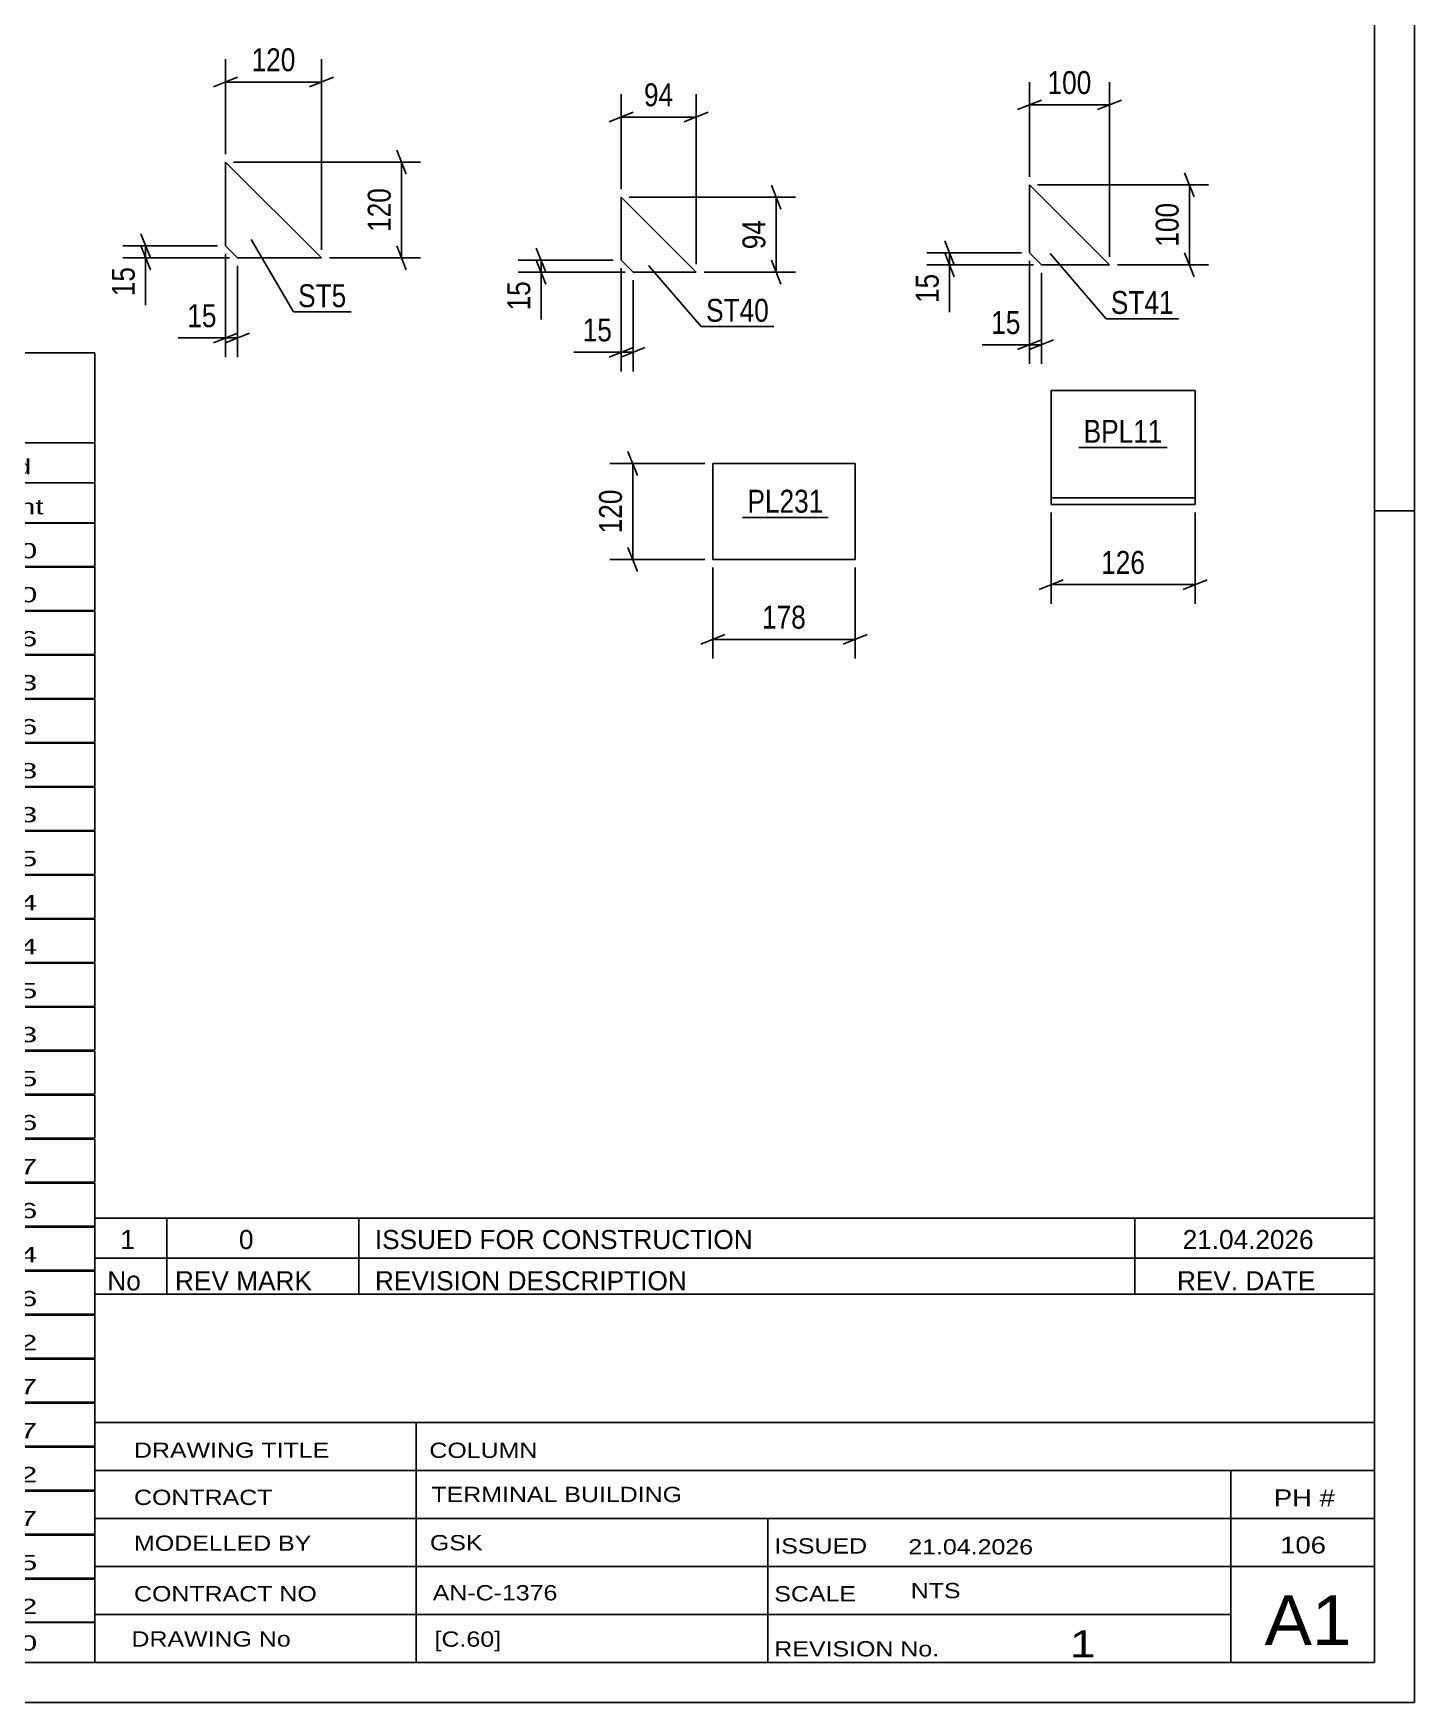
# Model space of a CAD drawing. Header units: millimetres. Extents: x 0 to 2086, y 0 to 594.
# Drawn here: x 668.3 to 841, y 0 to 208.7 of the extents above; entities that cross this region are included whole.
import ezdxf

# ---------------------------------------------------------------- set-up
doc = ezdxf.new("R2010")
doc.units = ezdxf.units.MM
doc.linetypes.add('DXK_LINE_DOT2', pattern=[3.9198, 1.9599, -1.9599])
doc.styles.add('Arial Narrow', font='ARIALN.TTF', dxfattribs={"height": 0.2})

# ---------------------------------------------------------------- blocks, each defined once
blk = doc.blocks.new('Unknown-284858482-1134')
at = {"color": 5, "linetype": 'Continuous'}
for p, q in [((841, 0), (841, 594)), ((836, 5), (836, 589)), ((841, 149), (836, 149)), ((5, 5), (836, 5)), ((0, 0), (841, 0))]:
    blk.add_line(p, q, dxfattribs=at)
blk = doc.blocks.new('Part-284858482-12732 - 12731')
at = {"color": 2, "linetype": 'Continuous'}
for p, q in [((692.32, 192.61), (692.32, 182.11)), ((692.32, 192.61), (704.32, 180.61)), ((692.32, 182.11), (693.82, 180.61)), ((693.82, 180.61), (704.32, 180.61))]:
    blk.add_line(p, q, dxfattribs=at)
blk = doc.blocks.new('Part-284858482-12785 - 12784')
at = {"color": 2, "linetype": 'Continuous'}
for p, q in [((753.24, 142.92), (753.24, 154.92)), ((753.24, 154.92), (771.04, 154.92)), ((771.04, 154.92), (771.04, 142.92)), ((771.04, 142.92), (753.24, 142.92))]:
    blk.add_line(p, q, dxfattribs=at)
blk = doc.blocks.new('Part-284858482-12844 - 12843')
at = {"color": 2, "linetype": 'Continuous'}
for p, q in [((792.85, 189.76), (792.84, 181.26)), ((802.84, 179.76), (792.85, 189.76)), ((794.34, 179.76), (792.84, 181.26)), ((802.84, 179.76), (794.34, 179.76))]:
    blk.add_line(p, q, dxfattribs=at)
blk = doc.blocks.new('Part-284858482-12853 - 12852')
at = {"color": 2, "linetype": 'Continuous'}
for p, q in [((795.55, 164.06), (795.55, 150.63)), ((795.55, 164.06), (813.55, 164.06)), ((813.55, 164.06), (813.55, 164)), ((813.55, 164), (813.55, 150.63)), ((795.55, 150.63), (813.55, 150.63)), ((795.55, 149.84), (795.55, 150.63)), ((813.55, 150.63), (813.55, 150.57)), ((813.55, 150.57), (813.55, 149.84)), ((795.55, 149.77), (795.55, 149.84)), ((795.55, 149.77), (813.55, 149.77)), ((813.55, 149.77), (813.55, 149.84))]:
    blk.add_line(p, q, dxfattribs=at)
at = {"color": 7, "linetype": 'DXK_LINE_DOT2'}
for p, q in [((813.55, 150.63), (813.55, 149.77)), ((795.55, 149.77), (795.55, 149.84))]:
    blk.add_line(p, q, dxfattribs=at)
blk = doc.blocks.new('Part-284858482-12860 - 12859')
at = {"color": 2, "linetype": 'Continuous'}
for p, q in [((751.17, 178.83), (741.77, 188.23)), ((741.77, 188.23), (741.77, 180.33)), ((741.77, 180.33), (743.27, 178.83)), ((743.27, 178.83), (751.17, 178.83))]:
    blk.add_line(p, q, dxfattribs=at)
blk = doc.blocks.new('StraightDimension-284858482-13095 - 12731')
at = {"color": 7, "linetype": 'Continuous'}
for p, q in [((691.32, 182.11), (679.47, 182.11)), ((681.72, 183.61), (682.92, 180.61)), ((682.92, 179.11), (681.72, 182.11)), ((682.32, 180.61), (682.32, 182.11)), ((692.82, 180.61), (679.47, 180.61))]:
    blk.add_line(p, q, dxfattribs=at)
at = {"color": 0}
blk.add_wipeout([(681.57, 180.09), (677.37, 180.09), (677.37, 175.23), (681.57, 175.23)], dxfattribs=at)
at = {"color": 7, "linetype": 'Continuous'}
blk.add_line((682.32, 180.61), (682.32, 174.71), dxfattribs=at)
blk.add_line((682.32, 180.61), (682.32, 174.71), dxfattribs=at)
at = {"color": 3, "style": 'Arial Narrow'}
blk.add_text('15', height=2.863, rotation=90.0002, dxfattribs=at).set_placement((680.97, 175.83))
blk = doc.blocks.new('StraightDimension-284858482-13087 - 12731')
at = {"color": 7, "linetype": 'Continuous'}
for p, q in [((692.32, 181.11), (692.32, 168.21)), ((693.82, 179.61), (693.82, 168.21)), ((690.82, 170.01), (693.82, 171.21)), ((695.32, 171.21), (692.32, 170.01)), ((692.32, 170.61), (693.82, 170.61))]:
    blk.add_line(p, q, dxfattribs=at)
at = {"color": 0}
blk.add_wipeout([(691.79, 171.36), (691.79, 175.56), (686.94, 175.56), (686.94, 171.36)], dxfattribs=at)
at = {"color": 7, "linetype": 'Continuous'}
blk.add_line((692.32, 170.61), (686.41, 170.61), dxfattribs=at)
blk.add_line((692.32, 170.61), (686.41, 170.61), dxfattribs=at)
at = {"color": 3, "style": 'Arial Narrow'}
blk.add_text('15', height=2.863, dxfattribs=at).set_placement((687.54, 171.96))
blk = doc.blocks.new('StraightDimension-284858482-13099 - 12731')
at = {"color": 7, "linetype": 'Continuous'}
for p, q in [((713.72, 194.11), (714.92, 191.11)), ((693.32, 192.61), (716.72, 192.61)), ((714.32, 180.61), (714.32, 192.61)), ((714.92, 179.11), (713.72, 182.11)), ((705.32, 180.61), (716.72, 180.61))]:
    blk.add_line(p, q, dxfattribs=at)
at = {"color": 0}
blk.add_wipeout([(713.57, 189.95), (709.37, 189.95), (709.37, 183.27), (713.57, 183.27)], dxfattribs=at)
at = {"color": 3, "style": 'Arial Narrow'}
blk.add_text('120', height=2.863, rotation=90.0002, dxfattribs=at).set_placement((712.97, 183.87))
blk = doc.blocks.new('StraightDimension-284858482-13091 - 12731')
at = {"color": 7, "linetype": 'Continuous'}
for p, q in [((692.32, 193.61), (692.32, 205.46)), ((704.32, 181.61), (704.32, 205.46)), ((690.82, 202.01), (693.82, 203.21)), ((692.32, 202.61), (704.32, 202.61)), ((705.82, 203.21), (702.82, 202.01))]:
    blk.add_line(p, q, dxfattribs=at)
at = {"color": 0}
blk.add_wipeout([(701.66, 203.36), (701.66, 207.56), (694.98, 207.56), (694.98, 203.36)], dxfattribs=at)
at = {"color": 3, "style": 'Arial Narrow'}
blk.add_text('120', height=2.863, dxfattribs=at).set_placement((695.58, 203.96))
blk = doc.blocks.new('StraightDimension-284858482-13119 - 12784')
at = {"color": 7, "linetype": 'Continuous'}
for p, q in [((752.24, 154.92), (740.39, 154.92)), ((742.64, 156.42), (743.84, 153.42)), ((743.24, 142.92), (743.24, 154.92)), ((743.84, 141.42), (742.64, 144.42)), ((752.24, 142.92), (740.39, 142.92))]:
    blk.add_line(p, q, dxfattribs=at)
at = {"color": 0}
blk.add_wipeout([(742.49, 152.27), (738.29, 152.27), (738.29, 145.58), (742.49, 145.58)], dxfattribs=at)
at = {"color": 3, "style": 'Arial Narrow'}
blk.add_text('120', height=2.863, rotation=90.0002, dxfattribs=at).set_placement((741.89, 146.18))
blk = doc.blocks.new('StraightDimension-284858482-13123 - 12784')
at = {"color": 7, "linetype": 'Continuous'}
for p, q in [((753.24, 141.92), (753.24, 130.52)), ((771.04, 141.92), (771.04, 130.52)), ((754.74, 133.52), (751.74, 132.32)), ((753.24, 132.92), (771.04, 132.92)), ((769.54, 132.32), (772.54, 133.52))]:
    blk.add_line(p, q, dxfattribs=at)
at = {"color": 0}
blk.add_wipeout([(765.48, 133.67), (765.48, 137.87), (758.8, 137.87), (758.8, 133.67)], dxfattribs=at)
at = {"color": 3, "style": 'Arial Narrow'}
blk.add_text('178', height=2.863, dxfattribs=at).set_placement((759.4, 134.27))
blk = doc.blocks.new('StraightDimension-284858482-13248 - 12843')
at = {"color": 7, "linetype": 'Continuous'}
for p, q in [((782.24, 182.76), (783.44, 179.76)), ((791.84, 181.26), (779.99, 181.26)), ((793.34, 179.76), (779.99, 179.76)), ((783.44, 178.26), (782.24, 181.26)), ((782.84, 179.76), (782.84, 181.26))]:
    blk.add_line(p, q, dxfattribs=at)
at = {"color": 0}
blk.add_wipeout([(782.09, 179.23), (777.89, 179.23), (777.89, 174.38), (782.09, 174.38)], dxfattribs=at)
at = {"color": 7, "linetype": 'Continuous'}
blk.add_line((782.84, 179.76), (782.84, 173.85), dxfattribs=at)
blk.add_line((782.84, 179.76), (782.84, 173.85), dxfattribs=at)
at = {"color": 3, "style": 'Arial Narrow'}
blk.add_text('15', height=2.863, rotation=90.0002, dxfattribs=at).set_placement((781.49, 174.98))
blk = doc.blocks.new('StraightDimension-284858482-13240 - 12843')
at = {"color": 7, "linetype": 'Continuous'}
for p, q in [((792.84, 180.26), (792.84, 167.36)), ((794.34, 178.76), (794.34, 167.36)), ((791.34, 169.16), (794.34, 170.36)), ((795.84, 170.36), (792.84, 169.16)), ((792.84, 169.76), (794.34, 169.76))]:
    blk.add_line(p, q, dxfattribs=at)
at = {"color": 0}
blk.add_wipeout([(792.32, 170.51), (792.32, 174.71), (787.46, 174.71), (787.46, 170.51)], dxfattribs=at)
at = {"color": 7, "linetype": 'Continuous'}
blk.add_line((792.84, 169.76), (786.94, 169.76), dxfattribs=at)
blk.add_line((792.84, 169.76), (786.94, 169.76), dxfattribs=at)
at = {"color": 3, "style": 'Arial Narrow'}
blk.add_text('15', height=2.863, dxfattribs=at).set_placement((788.06, 171.11))
blk = doc.blocks.new('StraightDimension-284858482-13252 - 12843')
at = {"color": 7, "linetype": 'Continuous'}
for p, q in [((812.24, 191.26), (813.44, 188.26)), ((793.85, 189.76), (815.24, 189.76)), ((812.84, 179.76), (812.84, 189.76)), ((803.84, 179.76), (815.24, 179.76)), ((813.44, 178.26), (812.24, 181.26))]:
    blk.add_line(p, q, dxfattribs=at)
at = {"color": 0}
blk.add_wipeout([(812.09, 188.1), (807.89, 188.1), (807.89, 181.42), (812.09, 181.42)], dxfattribs=at)
at = {"color": 3, "style": 'Arial Narrow'}
blk.add_text('100', height=2.863, rotation=90.0002, dxfattribs=at).set_placement((811.49, 182.02))
blk = doc.blocks.new('StraightDimension-284858482-13244 - 12843')
at = {"color": 7, "linetype": 'Continuous'}
for p, q in [((792.85, 190.76), (792.85, 202.61)), ((802.84, 180.76), (802.84, 202.61)), ((791.35, 199.16), (794.35, 200.36)), ((804.34, 200.36), (801.34, 199.16)), ((792.85, 199.76), (802.84, 199.76))]:
    blk.add_line(p, q, dxfattribs=at)
at = {"color": 0}
blk.add_wipeout([(801.19, 200.51), (801.19, 204.71), (794.5, 204.71), (794.5, 200.51)], dxfattribs=at)
at = {"color": 3, "style": 'Arial Narrow'}
blk.add_text('100', height=2.863, dxfattribs=at).set_placement((795.1, 201.11))
blk = doc.blocks.new('StraightDimension-284858482-13256 - 12852')
at = {"color": 7, "linetype": 'Continuous'}
for p, q in [((795.55, 148.77), (795.55, 137.37)), ((813.55, 148.77), (813.55, 137.37)), ((797.05, 140.37), (794.05, 139.17)), ((812.05, 139.17), (815.05, 140.37)), ((795.55, 139.77), (813.55, 139.77))]:
    blk.add_line(p, q, dxfattribs=at)
at = {"color": 0}
blk.add_wipeout([(807.89, 140.52), (807.89, 144.72), (801.21, 144.72), (801.21, 140.52)], dxfattribs=at)
at = {"color": 3, "style": 'Arial Narrow'}
blk.add_text('126', height=2.863, dxfattribs=at).set_placement((801.81, 141.12))
blk = doc.blocks.new('StraightDimension-284858482-13268 - 12859')
at = {"color": 7, "linetype": 'Continuous'}
for p, q in [((731.17, 181.83), (732.37, 178.83)), ((740.77, 180.33), (728.92, 180.33)), ((732.37, 177.33), (731.17, 180.33)), ((731.77, 178.83), (731.77, 180.33)), ((742.27, 178.83), (728.92, 178.83))]:
    blk.add_line(p, q, dxfattribs=at)
at = {"color": 0}
blk.add_wipeout([(731.02, 178.3), (726.82, 178.3), (726.82, 173.45), (731.02, 173.45)], dxfattribs=at)
at = {"color": 7, "linetype": 'Continuous'}
blk.add_line((731.77, 178.83), (731.77, 172.92), dxfattribs=at)
blk.add_line((731.77, 178.83), (731.77, 172.92), dxfattribs=at)
at = {"color": 3, "style": 'Arial Narrow'}
blk.add_text('15', height=2.863, rotation=90.0002, dxfattribs=at).set_placement((730.42, 174.05))
blk = doc.blocks.new('StraightDimension-284858482-13260 - 12859')
at = {"color": 7, "linetype": 'Continuous'}
for p, q in [((741.77, 179.33), (741.77, 166.43)), ((743.27, 177.83), (743.27, 166.43)), ((740.27, 168.23), (743.27, 169.43)), ((744.77, 169.43), (741.77, 168.23)), ((741.77, 168.83), (743.27, 168.83))]:
    blk.add_line(p, q, dxfattribs=at)
at = {"color": 0}
blk.add_wipeout([(741.24, 169.58), (741.24, 173.78), (736.38, 173.78), (736.38, 169.58)], dxfattribs=at)
at = {"color": 7, "linetype": 'Continuous'}
blk.add_line((741.77, 168.83), (735.86, 168.83), dxfattribs=at)
blk.add_line((741.77, 168.83), (735.86, 168.83), dxfattribs=at)
at = {"color": 3, "style": 'Arial Narrow'}
blk.add_text('15', height=2.863, dxfattribs=at).set_placement((736.98, 170.18))
blk = doc.blocks.new('StraightDimension-284858482-13272 - 12859')
at = {"color": 7, "linetype": 'Continuous'}
for p, q in [((742.77, 188.23), (763.57, 188.23)), ((760.57, 189.73), (761.77, 186.73)), ((761.17, 178.83), (761.17, 188.23)), ((761.77, 177.33), (760.57, 180.33)), ((752.17, 178.83), (763.57, 178.83))]:
    blk.add_line(p, q, dxfattribs=at)
at = {"color": 0}
blk.add_wipeout([(760.42, 185.96), (756.22, 185.96), (756.22, 181.1), (760.42, 181.1)], dxfattribs=at)
at = {"color": 3, "style": 'Arial Narrow'}
blk.add_text('94', height=2.863, rotation=90.0002, dxfattribs=at).set_placement((759.82, 181.7))
blk = doc.blocks.new('StraightDimension-284858482-13264 - 12859')
at = {"color": 7, "linetype": 'Continuous'}
for p, q in [((741.77, 189.23), (741.77, 201.08)), ((751.17, 179.83), (751.17, 201.08)), ((740.27, 197.63), (743.27, 198.83)), ((752.67, 198.83), (749.67, 197.63)), ((741.77, 198.23), (751.17, 198.23))]:
    blk.add_line(p, q, dxfattribs=at)
at = {"color": 0}
blk.add_wipeout([(748.89, 198.98), (748.89, 203.18), (744.04, 203.18), (744.04, 198.98)], dxfattribs=at)
at = {"color": 3, "style": 'Arial Narrow'}
blk.add_text('94', height=2.863, dxfattribs=at).set_placement((744.64, 199.58))
blk = doc.blocks.new('Unknown-284858482-20580')
at = {"color": 7, "linetype": 'Continuous'}
for p, q in [((676, 51.05), (676, 5)), ((676, 51.05), (836, 51.05)), ((836, 51), (836, 5)), ((676, 35), (836, 35)), ((716.14, 35), (716.14, 5)), ((676, 29), (836, 29)), ((818, 5.05), (818, 29.05)), ((676, 23), (836, 23)), ((760.14, 23), (760.14, 5)), ((676, 17), (836, 17)), ((676, 11), (818, 11)), ((676, 5), (836, 5))]:
    blk.add_line(p, q, dxfattribs=at)
at = {"color": 7, "style": 'Arial Narrow'}
for s, height, width, p in [('DRAWING TITLE', 1.9089, 1.425378, (680.88, 30.61)), ('COLUMN', 1.909, 1.425378, (717.81, 30.59)), ('CONTRACT', 1.909, 1.425378, (680.88, 24.71)), ('TERMINAL BUILDING', 1.9089, 1.425378, (718.06, 25.07)), ('MODELLED BY', 1.9089, 1.425378, (680.88, 18.98)), ('GSK', 1.909, 1.425378, (717.88, 19.04)), ('ISSUED', 1.909, 1.425378, (760.94, 18.64)), ('21.04.2026', 1.909, 1.425378, (777.69, 18.52)), ('AN-C-1376', 1.909, 1.425378, (718.23, 12.78)), ('CONTRACT NO', 1.9089, 1.425378, (680.88, 12.66)), ('SCALE', 1.909, 1.425378, (760.94, 12.65)), ('A1', 6.204, 1.25, (822.24, 7.2)), ('DRAWING No', 1.909, 1.425378, (680.56, 7)), ('[C.60]', 1.909, 1.425378, (718.46, 6.99)), ('1', 3.34, 1.5, (797.91, 5.68)), ('REVISION No.', 1.9089, 1.425378, (760.94, 5.77))]:
    blk.add_text(s, height=height, dxfattribs=dict(at, width=width)).set_placement(p)
at = {"color": 7, "linetype": 'Continuous', "style": 'Arial Narrow'}
for s, height, width, p in [('PH #', 2.1, 1.42538, (823.4, 24.55)), ('106', 2.1, 1.42538, (824.19, 18.65)), ('NTS', 1.909, 1.425378, (778, 13.05))]:
    blk.add_text(s, height=height, dxfattribs=dict(at, width=width)).set_placement(p)
blk = doc.blocks.new('Unknown-284858482-20581')
at = {"color": 7, "linetype": 'Continuous'}
for p, q in [((516, 168.75), (676, 168.75)), ((516, 157.5), (516, 168.75)), ((676, 168.75), (676, 157.5)), ((516, 157.5), (676, 157.5)), ((516, 157.5), (516, 152.5)), ((676, 157.5), (676, 152.5)), ((516, 152.5), (676, 152.5)), ((516, 152.5), (516, 147.5)), ((540, 152.5), (540, 147.5)), ((575.5, 152.5), (575.5, 147.5)), ((601.5, 152.5), (601.5, 147.5)), ((614.5, 152.5), (614.5, 147.5)), ((632, 152.5), (632, 147.5)), ((654, 152.5), (654, 147.5)), ((676, 152.5), (676, 147.5)), ((516, 147.5), (676, 147.5)), ((516, 147.45), (516, 142.05)), ((516, 147.45), (676, 147.45)), ((540, 147.5), (540, 142)), ((575.5, 147.5), (575.5, 142)), ((601.5, 147.5), (601.5, 142)), ((614.5, 147.5), (614.5, 142)), ((632, 147.5), (632, 142)), ((654, 147.5), (654, 142)), ((676, 147.45), (676, 142.05)), ((516, 142.05), (676, 142.05)), ((516, 141.95), (516, 136.55)), ((516, 141.95), (676, 141.95)), ((540, 142), (540, 136.5)), ((575.5, 142), (575.5, 136.5)), ((601.5, 142), (601.5, 136.5)), ((614.5, 142), (614.5, 136.5)), ((632, 142), (632, 136.5)), ((654, 142), (654, 136.5)), ((676, 141.95), (676, 136.55)), ((516, 136.55), (676, 136.55)), ((516, 136.45), (516, 131.05)), ((516, 136.45), (676, 136.45)), ((540, 136.5), (540, 131)), ((575.5, 136.5), (575.5, 131)), ((601.5, 136.5), (601.5, 131)), ((614.5, 136.5), (614.5, 131)), ((632, 136.5), (632, 131)), ((654, 136.5), (654, 131)), ((676, 136.45), (676, 131.05)), ((516, 131.05), (676, 131.05)), ((516, 130.95), (516, 125.55)), ((516, 130.95), (676, 130.95)), ((540, 131), (540, 125.5)), ((575.5, 131), (575.5, 125.5)), ((601.5, 131), (601.5, 125.5)), ((614.5, 131), (614.5, 125.5)), ((632, 131), (632, 125.5)), ((654, 131), (654, 125.5)), ((676, 130.95), (676, 125.55)), ((516, 125.55), (676, 125.55)), ((516, 125.45), (516, 120.05)), ((516, 125.45), (676, 125.45)), ((540, 125.5), (540, 120)), ((575.5, 125.5), (575.5, 120)), ((601.5, 125.5), (601.5, 120)), ((614.5, 125.5), (614.5, 120)), ((632, 125.5), (632, 120)), ((654, 125.5), (654, 120)), ((676, 125.45), (676, 120.05)), ((516, 120.05), (676, 120.05)), ((516, 119.95), (516, 114.55)), ((516, 119.95), (676, 119.95)), ((540, 120), (540, 114.5)), ((575.5, 120), (575.5, 114.5)), ((601.5, 120), (601.5, 114.5)), ((614.5, 120), (614.5, 114.5)), ((632, 120), (632, 114.5)), ((654, 120), (654, 114.5)), ((676, 119.95), (676, 114.55)), ((516, 114.55), (676, 114.55)), ((516, 114.45), (516, 109.05)), ((516, 114.45), (676, 114.45)), ((540, 114.5), (540, 109)), ((575.5, 114.5), (575.5, 109)), ((601.5, 114.5), (601.5, 109)), ((614.5, 114.5), (614.5, 109)), ((632, 114.5), (632, 109)), ((654, 114.5), (654, 109)), ((676, 114.45), (676, 109.05)), ((516, 109.05), (676, 109.05)), ((516, 108.95), (516, 103.55)), ((516, 108.95), (676, 108.95)), ((540, 109), (540, 103.5)), ((575.5, 109), (575.5, 103.5)), ((601.5, 109), (601.5, 103.5)), ((614.5, 109), (614.5, 103.5)), ((632, 109), (632, 103.5)), ((654, 109), (654, 103.5)), ((676, 108.95), (676, 103.55)), ((516, 103.55), (676, 103.55)), ((516, 103.45), (516, 98.05)), ((516, 103.45), (676, 103.45)), ((540, 103.5), (540, 98)), ((575.5, 103.5), (575.5, 98)), ((601.5, 103.5), (601.5, 98)), ((614.5, 103.5), (614.5, 98)), ((632, 103.5), (632, 98)), ((654, 103.5), (654, 98)), ((676, 103.45), (676, 98.05)), ((516, 98.05), (676, 98.05)), ((516, 97.95), (516, 92.55)), ((516, 97.95), (676, 97.95)), ((540, 98), (540, 92.5)), ((575.5, 98), (575.5, 92.5)), ((601.5, 98), (601.5, 92.5)), ((614.5, 98), (614.5, 92.5)), ((632, 98), (632, 92.5)), ((654, 98), (654, 92.5)), ((676, 97.95), (676, 92.55)), ((516, 92.55), (676, 92.55)), ((516, 92.45), (516, 87.05)), ((516, 92.45), (676, 92.45)), ((540, 92.5), (540, 87)), ((575.5, 92.5), (575.5, 87)), ((601.5, 92.5), (601.5, 87)), ((614.5, 92.5), (614.5, 87)), ((632, 92.5), (632, 87)), ((654, 92.5), (654, 87)), ((676, 92.45), (676, 87.05)), ((516, 87.05), (676, 87.05)), ((516, 86.95), (516, 81.55)), ((516, 86.95), (676, 86.95)), ((540, 87), (540, 81.5)), ((575.5, 87), (575.5, 81.5)), ((601.5, 87), (601.5, 81.5)), ((614.5, 87), (614.5, 81.5)), ((632, 87), (632, 81.5)), ((654, 87), (654, 81.5)), ((676, 86.95), (676, 81.55)), ((516, 81.55), (676, 81.55)), ((516, 81.45), (516, 76.05)), ((516, 81.45), (676, 81.45)), ((540, 81.5), (540, 76)), ((575.5, 81.5), (575.5, 76)), ((601.5, 81.5), (601.5, 76)), ((614.5, 81.5), (614.5, 76)), ((632, 81.5), (632, 76)), ((654, 81.5), (654, 76)), ((676, 81.45), (676, 76.05)), ((516, 76.05), (676, 76.05)), ((516, 75.95), (516, 70.55)), ((516, 75.95), (676, 75.95)), ((540, 76), (540, 70.5)), ((575.5, 76), (575.5, 70.5)), ((601.5, 76), (601.5, 70.5)), ((614.5, 76), (614.5, 70.5)), ((632, 76), (632, 70.5)), ((654, 76), (654, 70.5)), ((676, 75.95), (676, 70.55)), ((516, 70.55), (676, 70.55)), ((516, 70.45), (516, 65.05)), ((516, 70.45), (676, 70.45)), ((540, 70.5), (540, 65)), ((575.5, 70.5), (575.5, 65)), ((601.5, 70.5), (601.5, 65)), ((614.5, 70.5), (614.5, 65)), ((632, 70.5), (632, 65)), ((654, 70.5), (654, 65)), ((676, 70.45), (676, 65.05)), ((516, 65.05), (676, 65.05)), ((516, 64.95), (516, 59.55)), ((516, 64.95), (676, 64.95)), ((540, 65), (540, 59.5)), ((575.5, 65), (575.5, 59.5)), ((601.5, 65), (601.5, 59.5)), ((614.5, 65), (614.5, 59.5)), ((632, 65), (632, 59.5)), ((654, 65), (654, 59.5)), ((676, 64.95), (676, 59.55)), ((516, 59.55), (676, 59.55)), ((516, 59.45), (516, 54.05)), ((516, 59.45), (676, 59.45)), ((540, 59.5), (540, 54)), ((575.5, 59.5), (575.5, 54)), ((601.5, 59.5), (601.5, 54)), ((614.5, 59.5), (614.5, 54)), ((632, 59.5), (632, 54)), ((654, 59.5), (654, 54)), ((676, 59.45), (676, 54.05)), ((516, 54.05), (676, 54.05)), ((516, 53.95), (516, 48.55)), ((516, 53.95), (676, 53.95)), ((540, 54), (540, 48.5)), ((575.5, 54), (575.5, 48.5)), ((601.5, 54), (601.5, 48.5)), ((614.5, 54), (614.5, 48.5)), ((632, 54), (632, 48.5)), ((654, 54), (654, 48.5)), ((676, 53.95), (676, 48.55)), ((516, 48.55), (676, 48.55)), ((516, 48.45), (516, 43.05)), ((516, 48.45), (676, 48.45)), ((540, 48.5), (540, 43)), ((575.5, 48.5), (575.5, 43)), ((601.5, 48.5), (601.5, 43)), ((614.5, 48.5), (614.5, 43)), ((632, 48.5), (632, 43)), ((654, 48.5), (654, 43)), ((676, 48.45), (676, 43.05)), ((516, 43.05), (676, 43.05)), ((516, 42.95), (516, 37.55)), ((516, 42.95), (676, 42.95)), ((540, 43), (540, 37.5)), ((575.5, 43), (575.5, 37.5)), ((601.5, 43), (601.5, 37.5)), ((614.5, 43), (614.5, 37.5)), ((632, 43), (632, 37.5)), ((654, 43), (654, 37.5)), ((676, 42.95), (676, 37.55)), ((516, 37.55), (676, 37.55)), ((516, 37.45), (516, 32.05)), ((516, 37.45), (676, 37.45)), ((540, 37.5), (540, 32)), ((575.5, 37.5), (575.5, 32)), ((601.5, 37.5), (601.5, 32)), ((614.5, 37.5), (614.5, 32)), ((632, 37.5), (632, 32)), ((654, 37.5), (654, 32)), ((676, 37.45), (676, 32.05)), ((516, 32.05), (676, 32.05)), ((516, 31.95), (516, 26.55)), ((516, 31.95), (676, 31.95)), ((540, 32), (540, 26.5)), ((575.5, 32), (575.5, 26.5)), ((601.5, 32), (601.5, 26.5)), ((614.5, 32), (614.5, 26.5)), ((632, 32), (632, 26.5)), ((654, 32), (654, 26.5)), ((676, 31.95), (676, 26.55)), ((516, 26.55), (676, 26.55)), ((516, 26.45), (516, 21.05)), ((516, 26.45), (676, 26.45)), ((540, 26.5), (540, 21)), ((575.5, 26.5), (575.5, 21)), ((601.5, 26.5), (601.5, 21)), ((614.5, 26.5), (614.5, 21)), ((632, 26.5), (632, 21)), ((654, 26.5), (654, 21)), ((676, 26.45), (676, 21.05)), ((516, 21.05), (676, 21.05)), ((516, 20.95), (516, 15.55)), ((516, 20.95), (676, 20.95)), ((540, 21), (540, 15.5)), ((575.5, 21), (575.5, 15.5)), ((601.5, 21), (601.5, 15.5)), ((614.5, 21), (614.5, 15.5)), ((632, 21), (632, 15.5)), ((654, 21), (654, 15.5)), ((676, 20.95), (676, 15.55)), ((516, 15.55), (676, 15.55)), ((516, 15.45), (516, 10.05)), ((516, 15.45), (676, 15.45)), ((540, 15.5), (540, 10)), ((575.5, 15.5), (575.5, 10)), ((601.5, 15.5), (601.5, 10)), ((614.5, 15.5), (614.5, 10)), ((632, 15.5), (632, 10)), ((654, 15.5), (654, 10)), ((676, 15.45), (676, 10.05)), ((516, 10.05), (676, 10.05)), ((516, 10), (676, 10)), ((516, 10), (516, 5)), ((632, 10), (632, 5)), ((654, 10), (654, 5)), ((676, 10), (676, 5)), ((516, 5), (676, 5))]:
    blk.add_line(p, q, dxfattribs=at)
at = {"color": 7, "style": 'Arial Narrow'}
for s, height, width, p in [('GENERAL NOTES & WELD DETAILS :', 2.8633, 1.4, (517.15, 161.06)), ('REFER TYP DRAWING TYP-01', 1.9089, 1.6, (600.7, 161.16)), ("MATERIAL LIST FOR ASSEMBLY MK'D", 1.9089, 1.6, (517.15, 153.56)), ('C60', 1.909, 1.794707, (612.2, 153.47)), ('1', 1.91, 1.794707, (638.08, 153.56)), ('No. Required', 1.9089, 1.6, (647.41, 153.56)), ('Mark', 1.909, 1.7, (517.34, 148.5)), ('Profile', 1.909, 1.7, (550.41, 148.5)), ('Material', 1.909, 1.7, (580.54, 148.56)), ('No.', 1.909, 1.7, (605.5, 148.56)), ('Length', 1.909, 1.7, (616, 148.56)), ('Area', 1.909, 1.7, (638.5, 148.56)), ('Weight', 1.909, 1.7, (658, 148.56))]:
    blk.add_text(s, height=height, dxfattribs=dict(at, width=width)).set_placement(p)
at = {"color": 7, "linetype": 'Continuous', "style": 'Arial Narrow'}
for s, height, width, p in [('C60', 1.909, 1.794707, (517.5, 143.06)), ('SHS500*20', 1.909, 1.794707, (542, 143.06)), ('E350', 1.909, 1.794707, (581.74, 143.06)), ('1', 1.91, 1.794707, (605.86, 143.06)), ('13923', 1.909, 1.794707, (616.4, 143.06)), ('27.9', 1.909, 1.794707, (640.13, 143.06)), ('4197.0', 1.909, 1.794707, (656.77, 143.06)), ('TC20', 1.909, 1.794707, (517.5, 137.56)), ('RHS300*200*10', 1.9089, 1.794707, (542, 137.56)), ('E350', 1.909, 1.794707, (581.74, 137.56)), ('2', 1.91, 1.794707, (605.86, 137.56)), ('1075', 1.909, 1.794707, (618.58, 137.56)), ('1.1', 1.909, 1.794707, (642.32, 137.56)), ('162.0', 1.909, 1.794707, (658.96, 137.56)), ('BP5', 1.909, 1.794707, (517.5, 132.06)), ('PL25*800', 1.909, 1.794707, (542, 132.06)), ('E350', 1.909, 1.794707, (581.74, 132.06)), ('1', 1.91, 1.794707, (605.86, 132.06)), ('800', 1.909, 1.794707, (620.77, 132.06)), ('1.4', 1.909, 1.794707, (642.32, 132.06)), ('125.6', 1.909, 1.794707, (658.96, 132.06)), ('SP5', 1.909, 1.794707, (517.5, 126.56)), ('PL25*440', 1.909, 1.794707, (542, 126.56)), ('E350', 1.909, 1.794707, (581.74, 126.56)), ('2', 1.91, 1.794707, (605.86, 126.56)), ('540', 1.909, 1.794707, (620.77, 126.56)), ('0.5', 1.909, 1.794707, (642.32, 126.56)), ('93.3', 1.909, 1.794707, (661.14, 126.56)), ('BC16', 1.909, 1.794707, (517.5, 121.06)), ('RHS300*200*10', 1.9089, 1.794707, (542, 121.06)), ('E350', 1.909, 1.794707, (581.74, 121.06)), ('2', 1.91, 1.794707, (605.86, 121.06)), ('475', 1.909, 1.794707, (620.77, 121.06)), ('0.5', 1.909, 1.794707, (642.32, 121.06)), ('71.6', 1.909, 1.794707, (661.14, 121.06)), ('SP6', 1.909, 1.794707, (517.5, 115.56)), ('PL25*300', 1.909, 1.794707, (542, 115.56)), ('E350', 1.909, 1.794707, (581.74, 115.56)), ('2', 1.91, 1.794707, (605.86, 115.56)), ('440', 1.909, 1.794707, (620.77, 115.56)), ('0.3', 1.909, 1.794707, (642.32, 115.56)), ('51.8', 1.909, 1.794707, (661.14, 115.56)), ('M1328', 1.909, 1.794707, (517.5, 110.06)), ('SHS100*6', 1.909, 1.794707, (542, 110.06)), ('E350', 1.909, 1.794707, (581.74, 110.06)), ('1', 1.91, 1.794707, (605.86, 110.06)), ('2424', 1.909, 1.794707, (618.58, 110.06)), ('0.9', 1.909, 1.794707, (642.32, 110.06)), ('37.3', 1.909, 1.794707, (661.14, 110.06)), ('SP19', 1.909, 1.794707, (517.5, 104.56)), ('PL16*325', 1.909, 1.794707, (542, 104.56)), ('E350', 1.909, 1.794707, (581.74, 104.56)), ('2', 1.91, 1.794707, (605.86, 104.56)), ('325', 1.909, 1.794707, (620.77, 104.56)), ('0.2', 1.909, 1.794707, (642.32, 104.56)), ('26.5', 1.909, 1.794707, (661.14, 104.56)), ('ST5', 1.909, 1.794707, (517.5, 99.06)), ('PL12*120', 1.909, 1.794707, (542, 99.06)), ('E350', 1.909, 1.794707, (581.74, 99.06)), ('32', 1.909, 1.794707, (604.76, 99.06)), ('120', 1.909, 1.794707, (620.77, 99.06)), ('0.0', 1.909, 1.794707, (642.32, 99.06)), ('21.4', 1.909, 1.794707, (661.14, 99.06)), ('ST30', 1.909, 1.794707, (517.5, 93.56)), ('PL20*150', 1.909, 1.794707, (542, 93.56)), ('E350', 1.909, 1.794707, (581.74, 93.56)), ('8', 1.91, 1.794707, (605.86, 93.56)), ('150', 1.909, 1.794707, (620.77, 93.56)), ('0.0', 1.909, 1.794707, (642.32, 93.56)), ('17.4', 1.909, 1.794707, (661.14, 93.56)), ('TC622', 1.909, 1.794707, (517.5, 88.06)), ('SHS100*8', 1.909, 1.794707, (542, 88.06)), ('E350', 1.909, 1.794707, (581.74, 88.06)), ('1', 1.91, 1.794707, (605.86, 88.06)), ('665', 1.909, 1.794707, (620.77, 88.06)), ('0.2', 1.909, 1.794707, (642.32, 88.06)), ('12.5', 1.909, 1.794707, (661.14, 88.06)), ('PL92', 1.909, 1.794707, (517.5, 82.56)), ('PL6*490', 1.909, 1.794707, (542, 82.56)), ('E350', 1.909, 1.794707, (581.74, 82.56)), ('1', 1.91, 1.794707, (605.86, 82.56)), ('490', 1.909, 1.794707, (620.77, 82.56)), ('0.5', 1.909, 1.794707, (642.32, 82.56)), ('11.3', 1.909, 1.794707, (661.14, 82.56)), ('M1554', 1.909, 1.794707, (517.5, 77.06)), ('RHS100*100*6', 1.9089, 1.794707, (542, 77.06)), ('E350', 1.909, 1.794707, (581.74, 77.06)), ('1', 1.91, 1.794707, (605.86, 77.06)), ('534', 1.909, 1.794707, (620.77, 77.06)), ('0.2', 1.909, 1.794707, (642.32, 77.06)), ('9.5', 1.909, 1.794707, (663.33, 77.06)), ('BC130', 1.909, 1.794707, (517.5, 71.56)), ('SHS132*6', 1.909, 1.794707, (542, 71.56)), ('E350', 1.909, 1.794707, (581.74, 71.56)), ('1', 1.91, 1.794707, (605.86, 71.56)), ('300', 1.909, 1.794707, (620.77, 71.56)), ('0.1', 1.909, 1.794707, (642.32, 71.56)), ('6.6', 1.909, 1.794707, (663.33, 71.56)), ('M1468', 1.909, 1.794707, (517.5, 66.06)), ('RHS100*100*6', 1.9089, 1.794707, (542, 66.06)), ('E350', 1.909, 1.794707, (581.74, 66.06)), ('1', 1.91, 1.794707, (605.86, 66.06)), ('337', 1.909, 1.794707, (620.77, 66.06)), ('0.1', 1.909, 1.794707, (642.32, 66.06)), ('5.7', 1.909, 1.794707, (663.33, 66.06)), ('PL288', 1.909, 1.794707, (517.5, 60.56)), ('PL12*178', 1.909, 1.794707, (542, 60.56)), ('E350', 1.909, 1.794707, (581.74, 60.56)), ('2', 1.91, 1.794707, (605.86, 60.56)), ('208', 1.909, 1.794707, (620.77, 60.56)), ('0.1', 1.909, 1.794707, (642.32, 60.56)), ('5.6', 1.909, 1.794707, (663.33, 60.56)), ('TC658', 1.909, 1.794707, (517.5, 55.06)), ('SHS100*8', 1.909, 1.794707, (542, 55.06)), ('E350', 1.909, 1.794707, (581.74, 55.06)), ('1', 1.91, 1.794707, (605.86, 55.06)), ('250', 1.909, 1.794707, (620.77, 55.06)), ('0.1', 1.909, 1.794707, (642.32, 55.06)), ('5.4', 1.909, 1.794707, (663.33, 55.06)), ('PL760', 1.909, 1.794707, (517.5, 49.56)), ('PL12*120', 1.909, 1.794707, (542, 49.56)), ('E350', 1.909, 1.794707, (581.74, 49.56)), ('1', 1.91, 1.794707, (605.86, 49.56)), ('230', 1.909, 1.794707, (620.77, 49.56)), ('0.1', 1.909, 1.794707, (642.32, 49.56)), ('2.6', 1.909, 1.794707, (663.33, 49.56)), ('ST42', 1.909, 1.794707, (517.5, 44.06)), ('PL6*173', 1.909, 1.794707, (542, 44.06)), ('E350', 1.909, 1.794707, (581.74, 44.06)), ('2', 1.91, 1.794707, (605.86, 44.06)), ('314', 1.909, 1.794707, (620.77, 44.06)), ('0.1', 1.909, 1.794707, (642.32, 44.06)), ('2.2', 1.909, 1.794707, (663.33, 44.06)), ('PL231', 1.909, 1.794707, (517.5, 38.56)), ('PL10*120', 1.909, 1.794707, (542, 38.56)), ('E350', 1.909, 1.794707, (581.74, 38.56)), ('1', 1.91, 1.794707, (605.86, 38.56)), ('178', 1.909, 1.794707, (620.77, 38.56)), ('0.0', 1.909, 1.794707, (642.32, 38.56)), ('1.7', 1.909, 1.794707, (663.33, 38.56)), ('PL286', 1.909, 1.794707, (517.5, 33.06)), ('PL10*120', 1.909, 1.794707, (542, 33.06)), ('E350', 1.909, 1.794707, (581.74, 33.06)), ('1', 1.91, 1.794707, (605.86, 33.06)), ('178', 1.909, 1.794707, (620.77, 33.06)), ('0.0', 1.909, 1.794707, (642.32, 33.06)), ('1.7', 1.909, 1.794707, (663.33, 33.06)), ('BPL11', 1.909, 1.794707, (517.5, 27.56)), ('ISA100X100X6', 1.9089, 1.794707, (542, 27.56)), ('E350', 1.909, 1.794707, (581.74, 27.56)), ('1', 1.91, 1.794707, (605.86, 27.56)), ('126', 1.909, 1.794707, (620.77, 27.56)), ('0.0', 1.909, 1.794707, (642.32, 27.56)), ('1.2', 1.909, 1.794707, (663.33, 27.56)), ('PL785', 1.909, 1.794707, (517.5, 22.06)), ('PL6*88', 1.909, 1.794707, (542, 22.06)), ('E350', 1.909, 1.794707, (581.74, 22.06)), ('1', 1.91, 1.794707, (605.86, 22.06)), ('157', 1.909, 1.794707, (620.77, 22.06)), ('0.0', 1.909, 1.794707, (642.32, 22.06)), ('0.7', 1.909, 1.794707, (663.33, 22.06)), ('ST41', 1.909, 1.794707, (517.5, 16.56)), ('PL6*100', 1.909, 1.794707, (542, 16.56)), ('E350', 1.909, 1.794707, (581.74, 16.56)), ('2', 1.91, 1.794707, (605.86, 16.56)), ('100', 1.909, 1.794707, (620.77, 16.56)), ('0.0', 1.909, 1.794707, (642.32, 16.56)), ('0.5', 1.909, 1.794707, (663.33, 16.56)), ('ST40', 1.909, 1.794707, (517.5, 11.06)), ('PL6*94', 1.909, 1.794707, (542, 11.06)), ('E350', 1.909, 1.794707, (581.74, 11.06)), ('1', 1.91, 1.794707, (605.86, 11.06)), ('94', 1.909, 1.794707, (622.96, 11.06)), ('0.0', 1.909, 1.794707, (642.32, 11.06)), ('0.2', 1.909, 1.794707, (663.33, 11.06)), ('Total', 1.909, 1.7, (618.33, 6.5)), ('38.1', 1.909, 1.794707, (639.64, 6.5)), ('4871.0', 1.909, 1.794707, (656.77, 6.5))]:
    blk.add_text(s, height=height, dxfattribs=dict(at, width=width)).set_placement(p)
blk = doc.blocks.new('Unknown-284858482-20583')
at = {"color": 7, "linetype": 'Continuous'}
for p, q in [((676, 60.55), (836, 60.55)), ((836, 60.55), (676, 60.55)), ((676, 60.55), (676, 55.55)), ((685, 60.55), (685, 55.55)), ((709, 60.55), (709, 55.55)), ((806, 60.55), (806, 55.55)), ((836, 60.55), (836, 55.55)), ((676, 55.55), (836, 55.55)), ((676, 55.55), (676, 51.05)), ((676, 55.55), (836, 55.55)), ((685, 55.55), (685, 51.05)), ((709, 55.55), (709, 51.05)), ((806, 55.55), (806, 51.05)), ((836, 55.55), (836, 51.05)), ((836, 51.05), (676, 51.05))]:
    blk.add_line(p, q, dxfattribs=at)
at = {"color": 7, "linetype": 'Continuous', "style": 'Arial Narrow'}
for s, height, width, p in [('1', 2.39, 1.196471, (679.16, 56.7)), ('0', 2.39, 1.196471, (694, 56.7)), ('ISSUED FOR CONSTRUCTION', 2.3861, 1.196471, (711, 56.7)), ('21.04.2026', 2.386, 1.196471, (812, 56.7)), ('No', 2.386, 1.2, (677.54, 51.55)), ('REV MARK', 2.386, 1.2, (686, 51.55)), ('REVISION DESCRIPTION', 2.3861, 1.2, (711, 51.55)), ('REV. DATE', 2.386, 1.2, (811.28, 51.55))]:
    blk.add_text(s, height=height, dxfattribs=dict(at, width=width)).set_placement(p)
blk = doc.blocks.new('Mark-284858482-13304 - 12731')
at = {"color": 0}
blk.add_wipeout([(707.42, 174.46), (707.42, 177.46), (701.4, 177.46), (701.4, 174.46)], dxfattribs=at)
blk.add_wipeout([(707.42, 174.46), (707.42, 177.46), (701.4, 177.46), (701.4, 174.46)], dxfattribs=at)
at = {"color": 30, "linetype": 'Continuous'}
for p, q in [((695.53, 182.91), (700.8, 173.86)), ((700.8, 173.86), (708.02, 173.86))]:
    blk.add_line(p, q, dxfattribs=at)
at = {"color": 3, "style": 'Arial Narrow'}
blk.add_text('ST5', height=2.863, dxfattribs=at).set_placement((701.4, 174.46))
blk = doc.blocks.new('Mark-284858482-13313 - 12784')
at = {"color": 0}
blk.add_wipeout([(767.08, 148.77), (767.08, 151.77), (757.58, 151.77), (757.58, 148.77)], dxfattribs=at)
blk.add_wipeout([(767.08, 148.77), (767.08, 151.77), (757.58, 151.77), (757.58, 148.77)], dxfattribs=at)
at = {"color": 30, "linetype": 'Continuous'}
blk.add_line((756.98, 148.17), (767.68, 148.17), dxfattribs=at)
at = {"color": 3, "style": 'Arial Narrow'}
blk.add_text('PL231', height=2.863, dxfattribs=at).set_placement((757.58, 148.77))
blk = doc.blocks.new('Mark-284858482-13338 - 12843')
at = {"color": 0}
blk.add_wipeout([(810.88, 173.62), (810.88, 176.62), (803.02, 176.62), (803.02, 173.62)], dxfattribs=at)
blk.add_wipeout([(810.88, 173.62), (810.88, 176.62), (803.02, 176.62), (803.02, 173.62)], dxfattribs=at)
at = {"color": 30, "linetype": 'Continuous'}
for p, q in [((795.42, 181.18), (802.42, 173.02)), ((802.42, 173.02), (811.48, 173.02))]:
    blk.add_line(p, q, dxfattribs=at)
at = {"color": 3, "style": 'Arial Narrow'}
blk.add_text('ST41', height=2.863, dxfattribs=at).set_placement((803.02, 173.62))
blk = doc.blocks.new('Mark-284858482-13341 - 12852')
at = {"color": 0}
blk.add_wipeout([(809.48, 157.51), (809.48, 160.51), (799.62, 160.51), (799.62, 157.51)], dxfattribs=at)
blk.add_wipeout([(809.48, 157.51), (809.48, 160.51), (799.62, 160.51), (799.62, 157.51)], dxfattribs=at)
at = {"color": 30, "linetype": 'Continuous'}
blk.add_line((799.02, 156.91), (810.08, 156.91), dxfattribs=at)
at = {"color": 3, "style": 'Arial Narrow'}
blk.add_text('BPL11', height=2.863, dxfattribs=at).set_placement((799.62, 157.51))
blk = doc.blocks.new('Mark-284858482-13344 - 12859')
at = {"color": 0}
blk.add_wipeout([(760.26, 172.64), (760.26, 175.64), (752.41, 175.64), (752.41, 172.64)], dxfattribs=at)
blk.add_wipeout([(760.26, 172.64), (760.26, 175.64), (752.41, 175.64), (752.41, 172.64)], dxfattribs=at)
at = {"color": 30, "linetype": 'Continuous'}
for p, q in [((745.21, 179.65), (751.81, 172.04)), ((751.81, 172.04), (760.86, 172.04))]:
    blk.add_line(p, q, dxfattribs=at)
at = {"color": 3, "style": 'Arial Narrow'}
blk.add_text('ST40', height=2.863, dxfattribs=at).set_placement((752.41, 172.64))

msp = doc.modelspace()

# ---------------------------------------------------------------- block references
for name in ['Unknown-284858482-1134', 'Part-284858482-12732 - 12731', 'Part-284858482-12860 - 12859', 'Part-284858482-12844 - 12843', 'Unknown-284858482-20581', 'Part-284858482-12853 - 12852', 'Part-284858482-12785 - 12784', 'Unknown-284858482-20583', 'Unknown-284858482-20580']:
    msp.add_blockref(name, (0, 0))

# ---------------------------------------------------------------- next in the draw order: block references
for name in ['StraightDimension-284858482-13095 - 12731', 'StraightDimension-284858482-13268 - 12859', 'StraightDimension-284858482-13248 - 12843', 'Mark-284858482-13341 - 12852', 'StraightDimension-284858482-13119 - 12784', 'Mark-284858482-13313 - 12784', 'StraightDimension-284858482-13256 - 12852']:
    msp.add_blockref(name, (0, 0))

# ---------------------------------------------------------------- next in the draw order: block references
for name in ['StraightDimension-284858482-13087 - 12731', 'StraightDimension-284858482-13240 - 12843', 'StraightDimension-284858482-13260 - 12859', 'StraightDimension-284858482-13123 - 12784']:
    msp.add_blockref(name, (0, 0))

# ---------------------------------------------------------------- next in the draw order: block references
for name in ['StraightDimension-284858482-13099 - 12731', 'StraightDimension-284858482-13252 - 12843', 'StraightDimension-284858482-13272 - 12859']:
    msp.add_blockref(name, (0, 0))

# ---------------------------------------------------------------- next in the draw order: block references
for name in ['StraightDimension-284858482-13091 - 12731', 'StraightDimension-284858482-13244 - 12843', 'StraightDimension-284858482-13264 - 12859']:
    msp.add_blockref(name, (0, 0))

# ---------------------------------------------------------------- next in the draw order: block references
for name in ['Mark-284858482-13304 - 12731', 'Mark-284858482-13344 - 12859', 'Mark-284858482-13338 - 12843']:
    msp.add_blockref(name, (0, 0))

doc.saveas('drawing.dxf')
